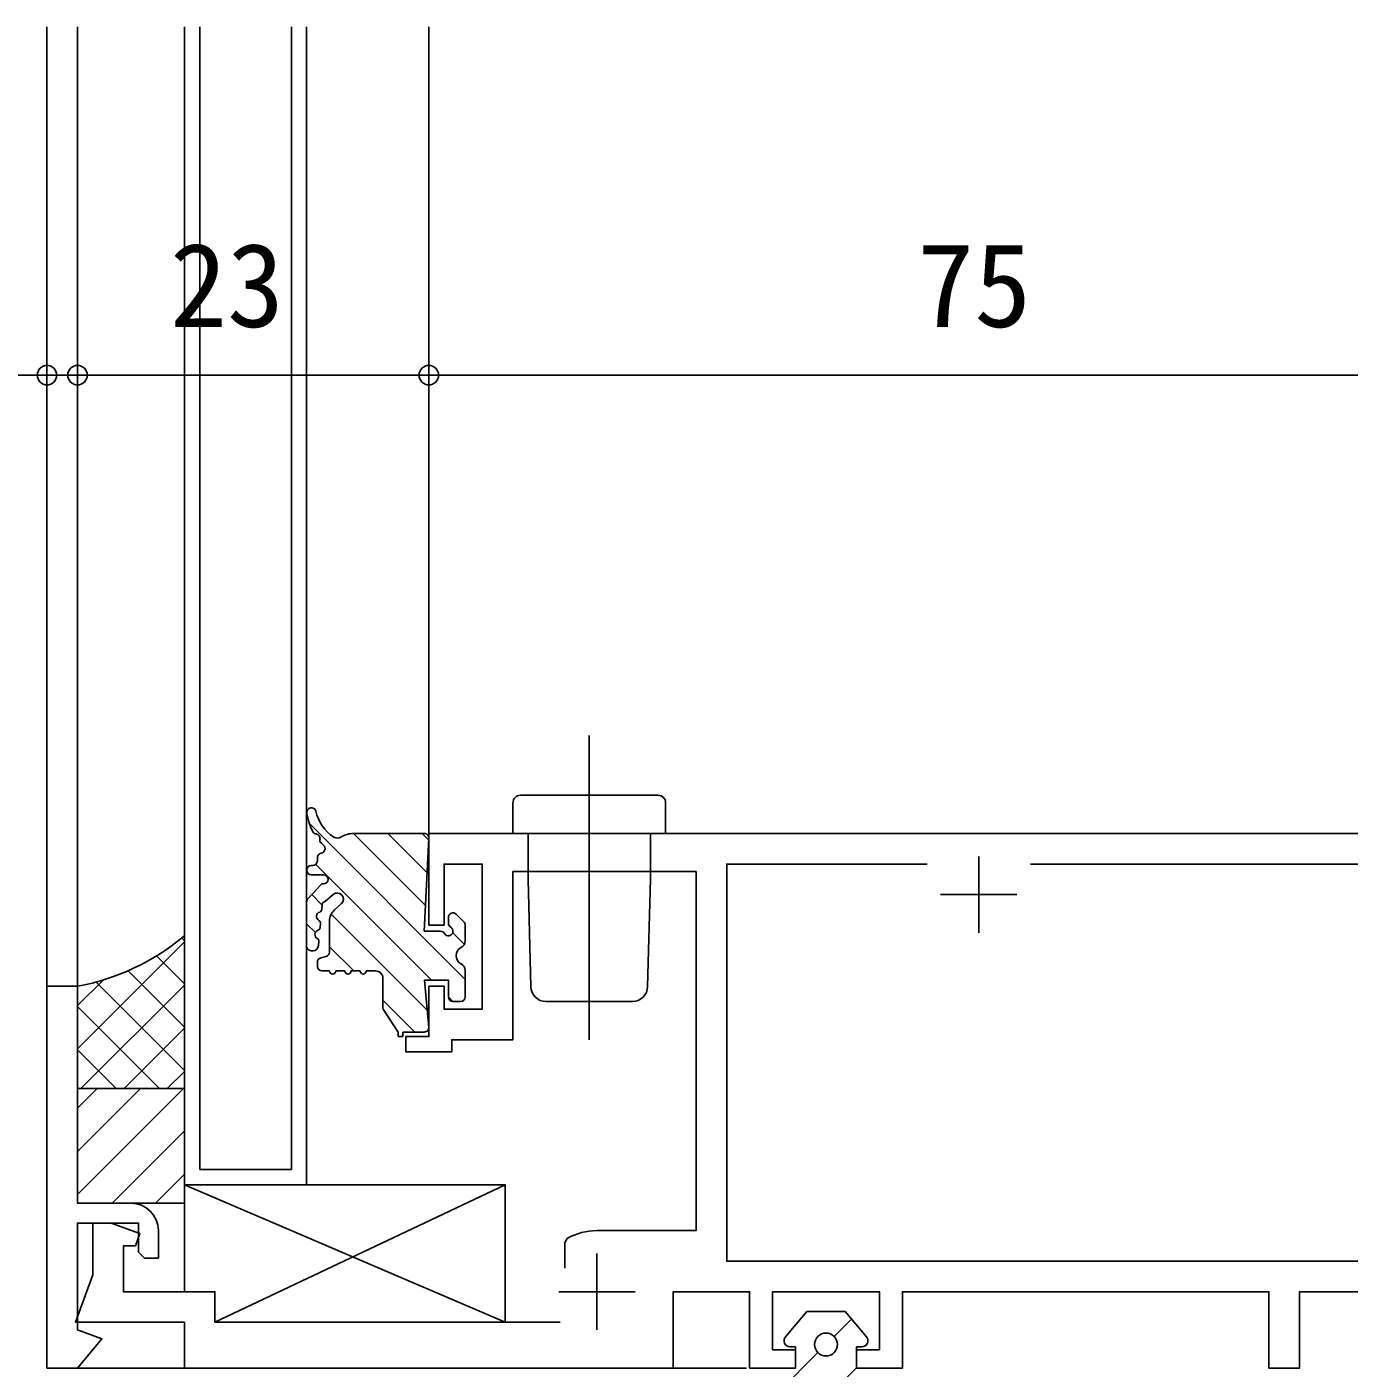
# Model space of a CAD drawing. Units: millimetres, scale not verified. Extents: x -960 to 961, y -419 to 416.
# Drawn here: x -510.7 to -424.1, y 243.5 to 331.3 of the extents above; entities that cross this region are included whole.
import ezdxf
from ezdxf.enums import TextEntityAlignment as Align

# ---------------------------------------------------------------- set-up
doc = ezdxf.new("R2010")
doc.units = ezdxf.units.MM
doc.header["$LTSCALE"] = 2
for name, color, linetype in [('0-2_YKK_11', 7, 'Continuous'), ('0-4_YKK_12', 2, 'Continuous'), ('0-5_YKK_13', 4, 'Continuous'), ('0-7_YKK_D', 6, 'Continuous')]:
    doc.layers.add(name, color=color, linetype=linetype)
doc.styles.add('ＭＳ ゴシック', font='')
doc.styles.get('ＭＳ ゴシック').set_extended_font_data('MS Gothic')

msp = doc.modelspace()

# ---------------------------------------------------------------- linework, layer by layer
at = {"layer": '0-2_YKK_11'}
for p, q in [((-448.4, 277), (-448.4, 272)), ((-420.782, 276.5), (-445.018, 276.5)), ((-450.9, 274.5), (-445.9, 274.5)), ((-473.4, 251), (-473.4, 246)), ((-475.9, 248.5), (-470.9, 248.5))]:
    msp.add_line(p, q, dxfattribs=at)
for points in [[(-473.4, 252.5), (-466.9, 252.5), (-466.9, 276), (-478.9, 276), (-478.9, 265), (-482.9, 265), (-482.9, 264.2), (-485.9, 264.2), (-485.9, 265.2), (-484.4, 265.2), (-484.4, 268.5), (-483.4, 268.5), (-483.4, 267), (-480.9, 267), (-480.9, 276.5), (-483.4, 276.5), (-483.4, 272.5), (-484.4, 272.5), (-484.4, 278.5), (-411.4, 278.5)], [(-451.782, 276.5), (-464.9, 276.5), (-464.9, 250.5), (-421.323, 250.5)], [(-509.408, 268.5), (-509.408, 243.5), (-507.408, 243.5), (-505.801, 245.415), (-507.408, 246), (-507.408, 253), (-503.408, 253), (-503.408, 251.1), (-503.008, 250.7), (-502.108, 250.7), (-502.108, 252.5)], [(-503.908, 254.3), (-507.408, 254.3), (-507.408, 268.5), (-509.408, 268.5)], [(-456.4, 243.5), (-456.4, 244.7), (-454.9, 244.7), (-454.9, 248.5), (-461.9, 248.5), (-461.9, 244.7), (-460.4, 244.7), (-460.4, 243.5), (-463.4, 243.5), (-463.4, 248.5), (-468.4, 248.5), (-468.4, 243.5), (-500.4, 243.5), (-500.4, 246.5), (-507.528, 246.5), (-506.4, 249.6), (-506.4, 253), (-505.2, 253), (-503.316, 252.314), (-503.612, 251.5), (-504.4, 251.5), (-504.4, 248.5), (-498.4, 248.5), (-498.4, 246.5), (-475.8, 246.5)], [(-475.5, 250.05), (-475.5, 251.733), (-475.346, 251.995)], [(-395.4, 248.5), (-427.4, 248.5), (-427.4, 243.5), (-429.4, 243.5), (-429.4, 248.5), (-453.4, 248.5), (-453.4, 243.5), (-456.4, 243.5)]]:
    msp.add_lwpolyline(points, dxfattribs=at)
for centre, radius, start, end in [((-503.908, 252.5), 1.8, 0.00001, 89.99999), ((-473.4, 248.5), 4, 90, 119.10993)]:
    msp.add_arc(centre, radius, start, end, dxfattribs=at)
at = {"layer": '0-4_YKK_12'}
for p, q in [((-509.4, 331.3), (-509.408, 268.2)), ((-507.4, 331.3), (-507.4, 268.2)), ((-500.4, 255.5), (-500.4, 331.3)), ((-499.4, 331.3), (-499.4, 256.5)), ((-493.4, 256.5), (-493.4, 331.3)), ((-492.4, 331.3), (-492.4, 255.5)), ((-484.4, 331.3), (-484.4, 278.185)), ((-499.4, 256.5), (-493.4, 256.5)), ((-492.4, 255.5), (-500.4, 255.5)), ((-509.108, 243.5), (-463.602, 243.5))]:
    msp.add_line(p, q, dxfattribs=at)
at = {"layer": '0-5_YKK_13'}
for p, q in [((-473.9, 284.919), (-473.9, 265)), ((-478.4, 281), (-469.4, 281)), ((-478.9, 280.5), (-478.9, 278.5)), ((-468.9, 278.5), (-468.9, 280.5)), ((-482.019, 268.942), (-492.222, 279.145)), ((-489.346, 278.5), (-484.7, 278.5)), ((-484.617, 273.785), (-489.332, 278.5)), ((-484.512, 275.925), (-487.087, 278.5)), ((-484.406, 278.065), (-484.841, 278.5)), ((-478.9, 278.5), (-468.9, 278.5)), ((-477.9, 278.5), (-477.9, 275.5)), ((-469.9, 275.5), (-469.9, 278.5)), ((-484.7, 272.1), (-484.4, 278.185)), ((-491.7, 276.7), (-491.7, 276.915)), ((-492.1, 276.4), (-492, 276.4)), ((-492.1, 275.8), (-492, 275.8)), ((-492, 275.8), (-491.3, 275.8)), ((-484.222, 268.9), (-491.799, 276.477)), ((-491.7, 274.9), (-492.322, 274.212)), ((-491.7, 274.9), (-491.518, 275.101)), ((-477.9, 275.5), (-477.724, 268.475)), ((-470.076, 268.475), (-469.9, 275.5)), ((-492.4, 274.011), (-492.4, 271.077)), ((-491.384, 273.817), (-492.064, 274.497)), ((-491.167, 274.075), (-490.655, 274.506)), ((-491.384, 273.818), (-491.41, 273.53)), ((-484.503, 266.937), (-490.787, 273.22)), ((-490.574, 273.497), (-490.128, 273.905)), ((-482.107, 272.712), (-482.607, 273.212)), ((-491.826, 272.014), (-492.4, 272.588)), ((-491.492, 272.618), (-491.517, 272.335)), ((-490.9, 270.734), (-490.9, 272.759)), ((-483.119, 273), (-483.119, 272.62)), ((-482.019, 272.5), (-482.019, 271.48)), ((-507.4, 264.407), (-500.4, 271.407)), ((-500.4, 271.478), (-500.576, 271.654)), ((-491.599, 271.422), (-491.622, 271.168)), ((-484.7, 272.1), (-483.638, 272.1)), ((-482.077, 271.246), (-482.835, 272.003)), ((-500.4, 268.65), (-502.23, 270.48)), ((-491.472, 270.357), (-491.127, 270.443)), ((-489.312, 269.5), (-490.9, 271.088)), ((-491.7, 269.8), (-491.7, 270.066)), ((-507.4, 267.236), (-505.73, 268.906)), ((-500.4, 262.993), (-506.183, 268.776)), ((-500.4, 265.821), (-504.089, 269.51)), ((-491.4, 269.5), (-490.9, 269.5)), ((-490.5, 269.5), (-489.9, 269.5)), ((-489.5, 269.5), (-488.9, 269.5)), ((-487.9, 269.5), (-488.5, 269.5)), ((-487.405, 269), (-487.405, 267.091)), ((-484.682, 268.9), (-483.119, 268.9)), ((-484.682, 268.9), (-484.4, 265.8)), ((-483.119, 268.9), (-483.119, 267.8)), ((-482.019, 269.52), (-482.019, 269.42)), ((-482.019, 269.42), (-482.019, 267.8)), ((-507.179, 261.8), (-500.4, 268.579)), ((-482.822, 267.5), (-483.119, 267.797)), ((-502.036, 261.8), (-507.4, 267.164)), ((-485.312, 265.5), (-487.405, 267.593)), ((-487.355, 266.924), (-486.405, 265.5)), ((-482.819, 267.5), (-482.319, 267.5)), ((-476.623, 267.5), (-476.725, 267.5)), ((-476.623, 267.5), (-471.177, 267.5)), ((-471.075, 267.5), (-471.177, 267.5)), ((-504.351, 261.8), (-500.4, 265.75)), ((-486.405, 265.2), (-486.405, 265.5)), ((-486.405, 265.2), (-486.105, 265.2)), ((-486.105, 265.5), (-484.7, 265.5)), ((-486.105, 265.2), (-486.105, 265.5)), ((-504.864, 261.8), (-507.4, 264.336)), ((-501.522, 261.8), (-500.4, 262.922)), ((-507.4, 260.515), (-506.115, 261.8)), ((-507.4, 257.687), (-503.287, 261.8)), ((-507.4, 254.858), (-500.458, 261.8)), ((-505.13, 254.3), (-500.4, 259.03)), ((-502.301, 254.3), (-500.4, 256.201)), ((-500.406, 255.5), (-479.406, 246.5)), ((-479.406, 255.5), (-498.406, 246.5)), ((-459.65, 247.198), (-461.054, 245.558)), ((-459.65, 247.198), (-457.15, 247.198)), ((-457.15, 247.198), (-455.746, 245.558)), ((-498.406, 246.5), (-479.406, 246.5)), ((-457.871, 245.58), (-456.737, 246.715)), ((-461.454, 241.998), (-458.932, 244.52)), ((-460.4, 244.898), (-460.75, 244.898)), ((-460.4, 243.498), (-460.4, 244.898)), ((-456.4, 244.898), (-456.4, 243.498)), ((-456.4, 244.898), (-456.05, 244.898)), ((-459.116, 240.8), (-456.4, 243.516))]:
    msp.add_line(p, q, dxfattribs=at)
for points in [[(-500.4, 271.8), (-500.4, 261.8), (-507.4, 261.8), (-507.4, 268.5)], [(-479.406, 246.5), (-479.406, 255.5), (-500.406, 255.5), (-500.406, 248.5)], [(-500.406, 248.5), (-498.406, 248.5), (-498.406, 246.5)]]:
    msp.add_lwpolyline(points, dxfattribs=at)
msp.add_lwpolyline([(-507.4, 261.8), (-500.4, 261.8), (-500.4, 254.3), (-507.4, 254.3)], close=True, dxfattribs=at)
msp.add_circle((-458.4, 245.048), 0.75, dxfattribs=at)
for centre, radius, start, end in [((-478.4, 280.5), 0.5, 90, 180), ((-469.4, 280.5), 0.5, 0, 90), ((-492.09, 279.889), 0.3, 13.31512, 187.29547), ((-488.916, 280.295), 3.5, 187.29547, 209.48467), ((-489.102, 280.56), 2.763, 192.59042, 236.7284), ((-491.789, 278.671), 0.2, 209.48467, 266.05031), ((-491.823, 278.172), 0.3, 346.23162, 86.05031), ((-489.346, 277), 1.5, 90, 121.78833), ((-484.7, 278.2), 0.3, 357.08541, 90), ((-491.338, 278.053), 0.2, 166.23162, 222.79726), ((-488.916, 280.295), 3.5, 222.79726, 227.19854), ((-491.498, 277.507), 0.3, 279.42424, 47.19854), ((-490.4, 278.7), 0.5, 244.20108, 301.78833), ((-492, 276.7), 0.3, 270, 0), ((-491.4, 276.915), 0.3, 99.42424, 180), ((-492.1, 276.1), 0.3, 90, 270), ((-491.3, 275.5), 0.3, 270.43621, 90), ((-491.295, 274.9), 0.3, 90.43621, 137.86454), ((-492.1, 274.011), 0.3, 137.86454, 180), ((-491.18, 273.841), 0.2, 107.6707, 171.86593), ((-491.301, 274.222), 0.2, 287.6707, 312.42799), ((-490.397, 274.2), 0.4, 312.37931, 130.11339), ((-491.451, 273.074), 0.3, 108.44315, 241.28719), ((-491.609, 273.548), 0.2, 288.44315, 354.86517), ((-490.388, 273.728), 1, 171.86593, 174.86517), ((-489.9, 272.759), 1, 132.37931, 180), ((-482.819, 273), 0.3, 45, 180), ((-491.717, 272.353), 0.2, 288.44156, 354.86517), ((-491.691, 272.635), 0.2, 354.86517, 61.28719), ((-483.119, 272.1), 0.3, 210, 60), ((-482.819, 272.62), 0.3, 180, 240), ((-482.319, 272.5), 0.3, 0, 45), ((-510.122, 283.348), 15.095, 280.38793, 310.09313), ((-491.558, 271.879), 0.3, 108.44156, 241.28879), ((-491.799, 271.44), 0.2, 354.86517, 61.28879), ((-483.638, 271.8), 0.3, 30, 90), ((-482.519, 271.48), 0.5, 297.03569, 0), ((-492.021, 271.204), 0.4, 198.45537, 354.86517), ((-491.2, 270.734), 0.3, 284.03624, 0), ((-482.019, 270.5), 0.6, 117.03569, 242.96431), ((-491.4, 270.066), 0.3, 104.03624, 180), ((-491.4, 269.8), 0.3, 180, 270), ((-482.519, 269.52), 0.5, 0, 62.96431), ((-490.7, 269.5), 0.2, 180, 0), ((-489.7, 269.5), 0.2, 180, 0), ((-488.7, 269.5), 0.2, 180, 0), ((-487.905, 269), 0.5, 0, 90), ((-482.819, 267.8), 0.3, 180, 270), ((-482.319, 267.8), 0.3, 270, 0), ((-476.725, 268.5), 1, 181.4321, 270), ((-471.075, 268.5), 1, 270, 358.5679), ((-487.105, 267.091), 0.3, 180, 213.69007), ((-484.7, 265.8), 0.3, 269.99996, 10.3889), ((-460.75, 245.298), 0.4, 139.43378, 270), ((-456.05, 245.298), 0.4, 270, 40.56622)]:
    msp.add_arc(centre, radius, start, end, dxfattribs=at)
at = {"layer": '0-7_YKK_D'}
for p, q in [((-509.4, 308.5), (-521.847, 308.5)), ((-507.4, 308.5), (-509.4, 308.5)), ((-507.4, 308.5), (-504.85, 308.5)), ((-507.4, 308.5), (-484.4, 308.5)), ((-484.4, 308.5), (-409.4, 308.5))]:
    msp.add_line(p, q, dxfattribs=at)
for centre in [(-509.4, 308.5), (-507.4, 308.5), (-507.4, 308.5), (-484.4, 308.5), (-484.4, 308.5)]:
    msp.add_circle(centre, 0.637, dxfattribs=at)

# ---------------------------------------------------------------- texts
at = {"layer": '0-7_YKK_D', "style": 'ＭＳ ゴシック'}
for s, p in [('23', (-501.355, 310)), ('75', (-452.44, 310))]:
    msp.add_text(s, height=5.499, dxfattribs=at).set_placement(p, align=Align.BOTTOM_LEFT)

doc.saveas('drawing.dxf')
